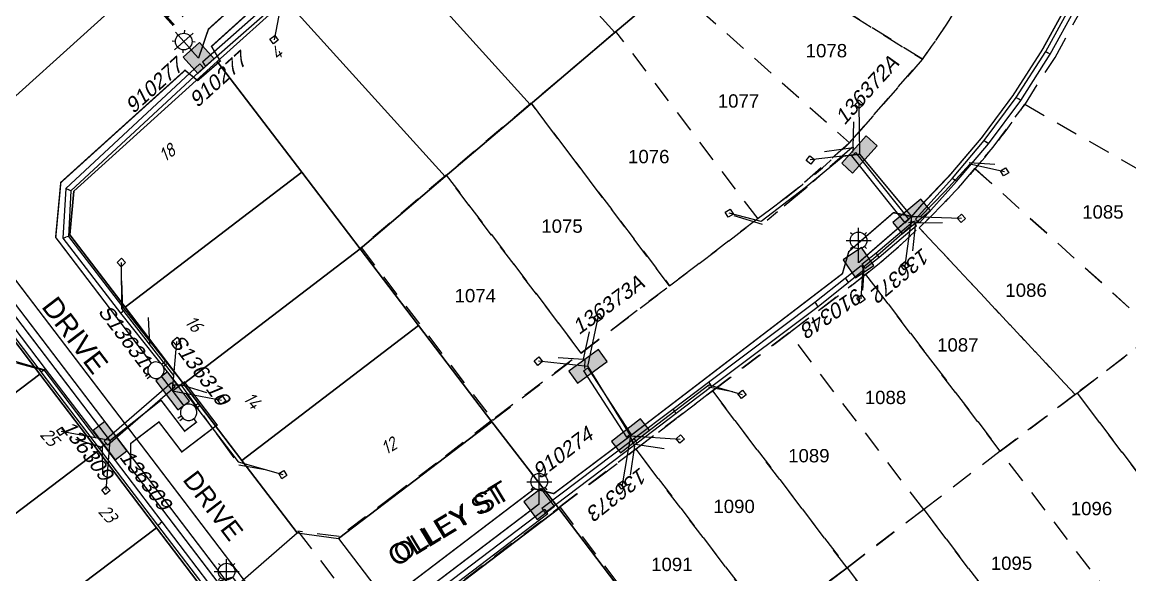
# Model space of a CAD drawing. Header units: metres. Extents: x 296308 to 298462, y 6229542 to 6231092.
# Drawn here: x 297432.9 to 297582.5, y 6230158 to 6230232.6 of the extents above; entities that cross this region are included whole.
import ezdxf
from ezdxf.enums import TextEntityAlignment as Align

# ---------------------------------------------------------------- set-up
doc = ezdxf.new("R2010")
doc.units = ezdxf.units.M
for name, pattern in [('Cable Exist UG', [8.2, 4, -1.2, 1.8, -1.2]), ('Dash', [5, 3, -2]), ('IECLCENT', [15.5, 9.5, -2, 2, -2])]:
    doc.linetypes.add(name, pattern=pattern)
doc.layers.get('0').update_dxf_attribs({"color": 6})
for name, color, linetype, lineweight in [('Cadastre Developer_SP_EXT', 9, 'Continuous', 5), ('Cadastre Land Parcels_SP_EXT', 9, 'Continuous', 5), ('Cadastre Roads_SP_EXT', 94, 'Continuous', 15)]:
    doc.layers.add(name, color=color, linetype=linetype, lineweight=lineweight)
for name, color, linetype in [('Duct_SP_EXT', 7, 'Continuous'), ('Equip_LV_EXT', 7, 'Continuous'), ('Equip_SP_SL_EXT', 7, 'Continuous'), ('Mains_HV_EXT', 7, 'Continuous'), ('Mains_LV_EXT', 7, 'Continuous'), ('Mains_LV_SL_EXT', 7, 'Continuous'), ('Notes_LV_MISC', 7, 'Continuous'), ('Notes_SP_MISC', 7, 'Continuous'), ('Services_SP_EXT', 7, 'Continuous'), ('SupportsUG_SP_LV_EXT', 7, 'Continuous'), ('SupportsUG_SP_LV_SL_EXT', 7, 'Continuous')]:
    doc.layers.add(name, color=color, linetype=linetype)
doc.styles.add('COLUMN_LABEL', font='arial.ttf')
doc.styles.add('iecARIAL', font='arial.ttf', dxfattribs={"height": 2})
doc.styles.add('ieISOCP', font='isocp.shx')
doc.styles.add('POLE_LABEL', font='arial.ttf')
doc.styles.get("Standard").update_dxf_attribs({"font": 'arial.ttf'})

# ---------------------------------------------------------------- blocks, each defined once
blk = doc.blocks.new('COLUMN_EXT')
blk.add_hatch(color=256).paths.add_polyline_path([(-1.49, 1.48), (-1.49, -1.49), (1.48, -1.49), (1.48, 1.48)])
blk.add_lwpolyline([(-1.49, -1.49), (1.48, -1.49), (1.48, 1.48), (-1.49, 1.48)], close=True)
at = {"style": 'COLUMN_LABEL', "oblique": 15, "flags": 8}
blk.add_attdef('ASSET_NUM', text='', height=2, dxfattribs=at).set_placement((2, 2), align=Align.BOTTOM_LEFT)
at = {"flags": 9}
for tag, style, p in [('STRUCTURE_PLANT_NUMBER', 'POLE_LABEL', (1.81, 0.03)), ('STREET_CODE', 'COLUMN_LABEL', (1.81, -0.2))]:
    blk.add_attdef(tag, text='', height=0.2, dxfattribs=dict(at, style=style)).set_placement(p, align=Align.MIDDLE_LEFT)
for tag, p in [('COLUMN_TYPE', (1.81, -0.4)), ('OWNED_BY', (1.81, -0.6)), ('STATE', (1.81, -0.8)), ('USAGE', (1.81, -1)), ('LEGEND', (1.81, -1.2)), ('LOCATION', (1.81, -1.4)), ('STREETNAME', (1.81, -1.6)), ('SUBURB', (1.81, -1.8)), ('NOTES', (1.81, -2))]:
    blk.add_attdef(tag, text='', height=0.2, dxfattribs=at).set_placement(p, align=Align.MIDDLE_LEFT)
at = {"flags": 1}
blk.add_attdef('Z', (1.81, -2.35), '', height=0.2, dxfattribs=at)
blk = doc.blocks.new('PILLAR_EXT')
blk.add_hatch(color=256).paths.add_polyline_path([(-2.475, 0.99), (-2.475, -0.99), (2.475, -0.99), (2.475, 0.99)])
blk.add_lwpolyline([(-2.475, -0.99), (2.475, -0.99), (2.475, 0.99), (-2.475, 0.99)], close=True)
at = {"style": 'iecARIAL', "oblique": 15, "flags": 8}
blk.add_attdef('ASSET_NUM', text='', height=2, dxfattribs=at).set_placement((1.5, 3.5), align=Align.BOTTOM_LEFT)
for tag, p, flags in [('OWNED_BY', (0, -0.2), 9), ('STATE', (0, -0.4), 9), ('SUPPORT_TYPE', (0, -0.6), 9), ('USAGE', (0, -0.8), 9), ('LEGEND', (0, -1), 9), ('LOCATION', (0, -1.2), 9), ('NOTES', (0, -1.4), 9), ('PARENT', (0, -1.6), 9), ('STREETNAME', (0, -1.8), 9), ('SUBURB', (0, -2), 1)]:
    blk.add_attdef(tag, p, '', height=0.2, dxfattribs=dict(flags=flags))
blk = doc.blocks.new('*U169')
at = {"lineweight": 15}
for p, q in [((0, 1.75), (0, 6.25)), ((-2.25, 4), (2.25, 4)), ((-1.46, 5.46), (-1.06, 5.06)), ((1.46, 5.46), (1.06, 5.06)), ((-1.46, 2.54), (-1.06, 2.94)), ((0, 0), (0, 2.5)), ((1.46, 2.54), (1.06, 2.94))]:
    blk.add_line(p, q, dxfattribs=at)
blk.add_circle((0, 4), 1.5, dxfattribs=at)
at = {"style": 'iecARIAL', "oblique": 15, "flags": 9}
blk.add_attdef('ASSET_NUM', text='', height=2, dxfattribs=at).set_placement((1.5, 1.5), align=Align.BOTTOM_RIGHT)
for tag, p, height, flags in [('OPERATING_VOLTAGE', (0.98, -1.65), 0.2, 9), ('ORIENTATION', (0.98, -1.85), 0.2, 9), ('OWNED_BY', (0.98, -2.05), 0.2, 9), ('CONSTRUCTED_VOLTAGE', (0.98, -0.65), 0.2, 9), ('CONTROL_TYPE', (0.98, -0.85), 0.2, 9), ('LANTERN_PURPOSE', (0.98, -1.05), 0.2, 9), ('LANTERN_TYPE', (0.98, -1.25), 0.2, 9), ('NO_PHASES', (0.98, -1.45), 0.2, 9), ('LNUMBER', (2.18, -3.25), 2.5, 8), ('STATE', (0.98, -2.25), 0.2, 9), ('USAGE', (0.98, -2.45), 0.2, 9), ('CEXIST', (0.98, -2.65), 0.2, 9), ('CNEW', (0.98, -2.85), 0.2, 9), ('CNUMBER', (0.98, -3.05), 0.2, 9), ('CREMOVE', (0.98, -3.25), 0.2, 9), ('CREPLACE', (0.98, -3.45), 0.2, 9), ('LKINGHEIGHT', (0.98, -3.65), 0.2, 9), ('LBRACKET', (0.98, -3.85), 0.2, 9), ('LBRACKETVOCAB', (0.98, -4.05), 0.2, 9), ('LCATEGORY', (0.98, -4.25), 0.2, 9), ('LCHARGE1', (0.98, -4.45), 0.2, 9), ('LCHARGE1PERCENT', (0.98, -4.65), 0.2, 9), ('LCHARGE2', (0.98, -4.85), 0.2, 9), ('LCHARGE2PERCENT', (0.98, -5.05), 0.2, 9), ('LCHARGE3', (0.98, -5.25), 0.2, 9), ('LCHARGE3PERCENT', (0.98, -5.45), 0.2, 9), ('LEXIST', (0.98, -5.65), 0.2, 9), ('LLAMP', (0.98, -5.85), 0.2, 9), ('LLAMPVOCAB', (0.98, -6.05), 0.2, 9), ('LMAST', (0.98, -6.25), 0.2, 9), ('LMASTVOCAB', (0.98, -6.45), 0.2, 9), ('LNEW', (0.98, -6.65), 0.2, 9), ('LANTNUMBER', (0.98, -6.85), 0.2, 9), ('LOUTREACH', (0.98, -7.25), 0.2, 9), ('LOUTREACHVOCAB', (0.98, -7.45), 0.2, 9), ('LRATECODE', (0.98, -7.65), 0.2, 9), ('LREMOVE', (0.98, -7.85), 0.2, 9), ('LREPLACE', (0.98, -8.05), 0.2, 9), ('STREETNAME', (0.98, -9.25), 0.2, 9), ('SUBURB', (0.98, -9.45), 0.2, 1), ('LTYPE', (0.98, -8.25), 0.2, 9), ('LTYPEVOCAB', (0.98, -8.45), 0.2, 9), ('LEGEND', (0.98, -8.65), 0.2, 9), ('LOCATION', (0.98, -8.85), 0.2, 9), ('NOTES', (0.98, -9.05), 0.2, 9)]:
    blk.add_attdef(tag, p, '', height=height, dxfattribs=dict(flags=flags))
blk = doc.blocks.new('*U171')
at = {"lineweight": 15}
for p, q in [((-4.35, 1.46), (-1.01, 4.48)), ((-1.17, 1.3), (-4.19, 4.64)), ((-2.57, 5.03), (-2.6, 4.47)), ((-4.74, 3.08), (-4.18, 3.05)), ((-0.62, 2.86), (-1.18, 2.89)), ((-2.79, 0.91), (-2.76, 1.47)), ((0, 0), (-1.68, 1.86))]:
    blk.add_line(p, q, dxfattribs=at)
blk.add_circle((-2.68, 2.97), 1.5, dxfattribs=at)
at = {"style": 'iecARIAL', "oblique": 15, "flags": 9}
blk.add_attdef('ASSET_NUM', text='', height=2, dxfattribs=at).set_placement((1.5, 1.5), align=Align.BOTTOM_RIGHT)
for tag, p, height, flags in [('OPERATING_VOLTAGE', (0.98, -1.65), 0.2, 9), ('ORIENTATION', (0.98, -1.85), 0.2, 9), ('OWNED_BY', (0.98, -2.05), 0.2, 9), ('CONSTRUCTED_VOLTAGE', (0.98, -0.65), 0.2, 9), ('CONTROL_TYPE', (0.98, -0.85), 0.2, 9), ('LANTERN_PURPOSE', (0.98, -1.05), 0.2, 9), ('LANTERN_TYPE', (0.98, -1.25), 0.2, 9), ('NO_PHASES', (0.98, -1.45), 0.2, 9), ('LNUMBER', (2.18, -3.25), 2.5, 8), ('STATE', (0.98, -2.25), 0.2, 9), ('USAGE', (0.98, -2.45), 0.2, 9), ('CEXIST', (0.98, -2.65), 0.2, 9), ('CNEW', (0.98, -2.85), 0.2, 9), ('CNUMBER', (0.98, -3.05), 0.2, 9), ('CREMOVE', (0.98, -3.25), 0.2, 9), ('CREPLACE', (0.98, -3.45), 0.2, 9), ('LKINGHEIGHT', (0.98, -3.65), 0.2, 9), ('LBRACKET', (0.98, -3.85), 0.2, 9), ('LBRACKETVOCAB', (0.98, -4.05), 0.2, 9), ('LCATEGORY', (0.98, -4.25), 0.2, 9), ('LCHARGE1', (0.98, -4.45), 0.2, 9), ('LCHARGE1PERCENT', (0.98, -4.65), 0.2, 9), ('LCHARGE2', (0.98, -4.85), 0.2, 9), ('LCHARGE2PERCENT', (0.98, -5.05), 0.2, 9), ('LCHARGE3', (0.98, -5.25), 0.2, 9), ('LCHARGE3PERCENT', (0.98, -5.45), 0.2, 9), ('LEXIST', (0.98, -5.65), 0.2, 9), ('LLAMP', (0.98, -5.85), 0.2, 9), ('LLAMPVOCAB', (0.98, -6.05), 0.2, 9), ('LMAST', (0.98, -6.25), 0.2, 9), ('LMASTVOCAB', (0.98, -6.45), 0.2, 9), ('LNEW', (0.98, -6.65), 0.2, 9), ('LANTNUMBER', (0.98, -6.85), 0.2, 9), ('LOUTREACH', (0.98, -7.25), 0.2, 9), ('LOUTREACHVOCAB', (0.98, -7.45), 0.2, 9), ('LRATECODE', (0.98, -7.65), 0.2, 9), ('LREMOVE', (0.98, -7.85), 0.2, 9), ('LREPLACE', (0.98, -8.05), 0.2, 9), ('STREETNAME', (0.98, -9.25), 0.2, 9), ('SUBURB', (0.98, -9.45), 0.2, 1), ('LTYPE', (0.98, -8.25), 0.2, 9), ('LTYPEVOCAB', (0.98, -8.45), 0.2, 9), ('LEGEND', (0.98, -8.65), 0.2, 9), ('LOCATION', (0.98, -8.85), 0.2, 9), ('NOTES', (0.98, -9.05), 0.2, 9)]:
    blk.add_attdef(tag, p, '', height=height, dxfattribs=dict(flags=flags))
blk = doc.blocks.new('CCP_EXT')
at = {"flags": 9}
for tag, p in [('STATE', (0, -1.8)), ('LIFE_SUPPORT', (0, -1.6)), ('NOTES', (0, -2))]:
    blk.add_attdef(tag, text='', height=0.2, dxfattribs=at).set_placement(p, align=Align.MIDDLE_LEFT)
blk.add_wipeout([(0, 0.57), (0.57, 0), (0, -0.57), (-0.57, 0)])
blk.add_lwpolyline([(-0.57, 0), (0, 0.57), (0.57, 0), (0, -0.57), (-0.57, 0)])
at = {"flags": 1}
blk.add_attdef('Z', (0, 0), '', height=0.2, dxfattribs=at)
at = {"flags": 9}
for tag, p in [('CCP_TYPE', (0, 0)), ('CONSTRUCTED_VOLTAGE', (0, -0.2)), ('OPERATING_VOLTAGE', (0, -0.6)), ('ORIENTATION', (0, -0.8)), ('OWNED_BY', (0, -1)), ('NO_PHASES', (0, -0.4)), ('USAGE', (0, -1.2)), ('LEGEND', (0, -1.4))]:
    blk.add_attdef(tag, text='', height=0.2, dxfattribs=at).set_placement(p, align=Align.MIDDLE_LEFT)
blk = doc.blocks.new('LV_UG_LINKS_OPEN_EXT')
for p, q in [((-0.25, 1.47), (-0.25, 2.22)), ((0.25, 1.47), (0.25, 2.22)), ((-0.25, -1.47), (-0.25, -2.22)), ((0.25, -1.47), (0.25, -2.22))]:
    blk.add_line(p, q)
at = {"flags": 9}
for tag, p in [('ACTUAL_STATUS', (0, 0)), ('CONSTRUCTED_VOLTAGE', (0, -0.2)), ('OPERATING_VOLTAGE', (0, -0.6)), ('ORIENTATION', (0, -0.8)), ('STATE', (0, -1)), ('SWITCH_TYPE', (0, -1.2)), ('NO_PHASES', (0, -0.4)), ('USAGE', (0, -1.4)), ('NOTES', (0, -1.6))]:
    blk.add_attdef(tag, text='', height=0.2, dxfattribs=at).set_placement(p, align=Align.MIDDLE_LEFT)
at = {"flags": 1}
blk.add_attdef('Z', (0, 0), '', height=0.2, dxfattribs=at)
blk.add_wipeout([(-0.25, 1.47), (-0.43, 1.43), (-0.61, 1.36), (-0.77, 1.28), (-0.93, 1.17), (-1.07, 1.05), (-1.19, 0.9), (-1.29, 0.75), (-1.38, 0.58), (-1.44, 0.4), (-1.48, 0.22), (-1.49, 0.03), (-1.49, -0.16), (-1.45, -0.34), (-1.4, -0.52), (-1.32, -0.69), (-1.23, -0.85), (-1.11, -1), (-0.98, -1.13), (-0.83, -1.24), (-0.66, -1.34), (-0.49, -1.41), (-0.31, -1.46), (-0.13, -1.49), (0.06, -1.49), (0.25, -1.47), (0.43, -1.43), (0.61, -1.36), (0.77, -1.28), (0.93, -1.17), (1.07, -1.05), (1.19, -0.9), (1.29, -0.75), (1.38, -0.58), (1.44, -0.4), (1.48, -0.22), (1.49, -0.03), (1.49, 0.16), (1.45, 0.34), (1.4, 0.52), (1.32, 0.69), (1.23, 0.85), (1.11, 1), (0.98, 1.13), (0.83, 1.24), (0.66, 1.34), (0.49, 1.41), (0.31, 1.46), (0.13, 1.49), (-0.06, 1.49)])
blk.add_lwpolyline([(0, -1.49, 1), (0, 1.49, 1)], format="xyb", close=True)

msp = doc.modelspace()

# ---------------------------------------------------------------- linework, layer by layer
at = {"layer": 'Cadastre Developer_SP_EXT', "linetype": 'Dash'}
for points in [[(297567.58, 6230250.91), (297565.82, 6230256.42), (297565.82, 6230256.42, -0.012586), (297556.76, 6230261.78), (297556.76, 6230261.78), (297540.78, 6230236.22), (297554.51, 6230227.64), (297554.51, 6230227.64, 0.045756), (297563.28, 6230242.1)], [(297602.77, 6230163.95, 0.036613), (297593.62, 6230158.63), (297593.62, 6230158.63), (297575.39, 6230182.56), (297588.1, 6230192.2)], [(297593.62, 6230158.63, 0.012165), (297590.77, 6230156.56), (297590.77, 6230156.56), (297583.21, 6230150.83), (297565.03, 6230174.7), (297575.39, 6230182.56)]]:
    msp.add_lwpolyline(points, format="xyb", close=True, dxfattribs=at)
for points in [[(297565.03, 6230174.7), (297554.68, 6230166.84), (297572.86, 6230142.97), (297583.21, 6230150.83), (297565.03, 6230174.7)], [(297554.68, 6230166.84), (297544.32, 6230158.97), (297562.51, 6230135.11), (297572.86, 6230142.97), (297554.68, 6230166.84)], [(297544.32, 6230158.97), (297533.97, 6230151.12), (297552.15, 6230127.25), (297562.51, 6230135.11), (297544.32, 6230158.97)]]:
    msp.add_lwpolyline(points, close=True, dxfattribs=at)
at = {"layer": 'Cadastre Land Parcels_SP_EXT', "linetype": 'Continuous'}
for points in [[(297528.02, 6230244.01), (297516.31, 6230253.72), (297501.78, 6230265.79), (297490.77, 6230255.83), (297512.97, 6230231.25), (297528.02, 6230244.01)], [(297512.97, 6230231.25), (297490.77, 6230255.83), (297479.62, 6230245.75), (297501.51, 6230221.52), (297512.97, 6230231.25)], [(297450.46, 6230239.33), (297440.12, 6230252.89), (297417.77, 6230232.73), (297425.68, 6230222.34), (297431.07, 6230221.83), (297450.46, 6230239.33)], [(297501.51, 6230221.52), (297479.62, 6230245.75), (297468.48, 6230235.67), (297490.04, 6230211.8), (297501.51, 6230221.52)], [(297490.04, 6230211.8), (297468.48, 6230235.67), (297459.25, 6230227.32), (297470.65, 6230212.38), (297478.54, 6230202.04), (297490.04, 6230211.8)], [(297470.65, 6230212.38), (297459.25, 6230227.32), (297439.88, 6230209.8), (297439.34, 6230203.93), (297446.8, 6230194.15), (297470.65, 6230212.38)], [(297478.54, 6230202.04), (297470.65, 6230212.38), (297446.8, 6230194.15), (297454.68, 6230183.81), (297478.54, 6230202.04)], [(297486.42, 6230191.69), (297478.54, 6230202.04), (297454.68, 6230183.81), (297462.57, 6230173.47), (297486.42, 6230191.69)], [(297435.28, 6230185.11), (297427.41, 6230195.48), (297403.25, 6230177.19), (297411.13, 6230166.84), (297435.28, 6230185.11)], [(297496.33, 6230178.67), (297486.42, 6230191.69), (297462.57, 6230173.47), (297470.03, 6230163.69), (297475.64, 6230162.93), (297496.33, 6230178.67)], [(297443.15, 6230174.75), (297435.28, 6230185.11), (297411.13, 6230166.84), (297419, 6230156.49), (297443.15, 6230174.75)], [(297451.03, 6230164.38), (297443.15, 6230174.75), (297419, 6230156.49), (297426.87, 6230146.15), (297451.03, 6230164.38)], [(297515.65, 6230153.45), (297505.4, 6230166.96), (297484.6, 6230151.16), (297483.84, 6230145.56), (297491.72, 6230135.21), (297515.65, 6230153.45)], [(297458.9, 6230154.02), (297451.03, 6230164.38), (297426.87, 6230146.15), (297434.75, 6230135.8), (297458.9, 6230154.02)]]:
    msp.add_lwpolyline(points, close=True, dxfattribs=at)
msp.add_lwpolyline([(297528.02, 6230244.01), (297512.97, 6230231.25), (297501.51, 6230221.52), (297490.04, 6230211.8), (297478.54, 6230202.04), (297486.42, 6230191.69), (297496.33, 6230178.67), (297505.4, 6230166.96), (297515.65, 6230153.45), (297523.51, 6230143.09), (297531.37, 6230132.72), (297541.69, 6230119.13), (297550.45, 6230107.18), (297582.63, 6230131.61)], dxfattribs=at)
at = {"layer": 'Cadastre Roads_SP_EXT', "linetype": 'Continuous'}
msp.add_lwpolyline([(297439.88, 6230209.8), (297459.25, 6230227.32), (297459.25, 6230227.32)], dxfattribs=at)
msp.add_lwpolyline([(297505.4, 6230166.96), (297496.33, 6230178.67), (297475.64, 6230162.93), (297484.6, 6230151.16), (297505.4, 6230166.96)], close=True, dxfattribs=at)
at = {"layer": 'Duct_SP_EXT'}
for p, q in [((297571.16, 6230228.67), (297574.52, 6230234.77)), ((297571.78, 6230228.3), (297575.15, 6230234.43)), ((297567.18, 6230222.47), (297571.16, 6230228.67)), ((297571.16, 6230228.67), (297571.47, 6230228.49)), ((297571.78, 6230228.3), (297571.47, 6230228.49)), ((297456.9, 6230227.02), (297438.77, 6230210.2)), ((297456.9, 6230227.02), (297457.15, 6230226.75)), ((297457.24, 6230227.22), (297457.48, 6230226.95)), ((297567.78, 6230222.06), (297571.78, 6230228.3)), ((297457.39, 6230226.49), (297439.48, 6230209.87)), ((297457.39, 6230226.49), (297457.15, 6230226.75)), ((297457.72, 6230226.68), (297457.48, 6230226.95)), ((297562.87, 6230216.66), (297567.18, 6230222.47)), ((297567.18, 6230222.47), (297567.48, 6230222.27)), ((297563.44, 6230216.22), (297567.78, 6230222.06)), ((297567.78, 6230222.06), (297567.48, 6230222.27)), ((297558.56, 6230211.58), (297562.87, 6230216.66)), ((297562.87, 6230216.66), (297563.15, 6230216.44)), ((297545.47, 6230215.02), (297545.19, 6230214.79)), ((297545.47, 6230215.02), (297552.69, 6230205.99)), ((297559.1, 6230211.11), (297563.44, 6230216.22)), ((297563.44, 6230216.22), (297563.15, 6230216.44)), ((297544.91, 6230214.57), (297545.19, 6230214.79)), ((297544.91, 6230214.57), (297552.13, 6230205.54)), ((297558.56, 6230211.58), (297558.83, 6230211.35)), ((297559.1, 6230211.11), (297558.83, 6230211.35)), ((297438.77, 6230210.2), (297438.4, 6230203.48)), ((297438.77, 6230210.2), (297439.12, 6230210.03)), ((297439.48, 6230209.87), (297439.12, 6230210.03)), ((297439.48, 6230209.87), (297439.14, 6230203.7)), ((297553.58, 6230206.03), (297553.85, 6230205.79)), ((297548.2, 6230201.46), (297553.24, 6230205.74)), ((297552.13, 6230205.54), (297552.41, 6230205.76)), ((297552.69, 6230205.99), (297552.41, 6230205.76)), ((297553.24, 6230205.74), (297553.48, 6230205.47)), ((297553.71, 6230205.19), (297553.48, 6230205.47)), ((297554.12, 6230205.55), (297553.85, 6230205.79)), ((297438.4, 6230203.48), (297438.77, 6230203.59)), ((297439.14, 6230203.7), (297438.77, 6230203.59)), ((297546.32, 6230199.96), (297548.2, 6230201.46)), ((297546.77, 6230199.4), (297548.66, 6230200.9)), ((297548.2, 6230201.46), (297548.43, 6230201.18)), ((297548.66, 6230200.9), (297548.43, 6230201.18)), ((297544.05, 6230198.08), (297546.21, 6230199.8)), ((297544.5, 6230197.52), (297546.66, 6230199.24)), ((297546.21, 6230199.8), (297546.44, 6230199.52)), ((297546.32, 6230199.96), (297546.54, 6230199.68)), ((297546.66, 6230199.24), (297546.44, 6230199.52)), ((297546.77, 6230199.4), (297546.54, 6230199.68)), ((297539.97, 6230194.82), (297544.05, 6230198.08)), ((297540.41, 6230194.25), (297544.5, 6230197.52)), ((297544.05, 6230198.08), (297544.28, 6230197.8)), ((297544.5, 6230197.52), (297544.28, 6230197.8)), ((297435.47, 6230185.41), (297427.59, 6230195.75)), ((297436.04, 6230185.84), (297428.16, 6230196.18)), ((297525.6, 6230184.05), (297539.97, 6230194.82)), ((297539.97, 6230194.82), (297540.19, 6230194.53)), ((297540.41, 6230194.25), (297540.19, 6230194.53)), ((297446.17, 6230193.36), (297446.45, 6230193.58)), ((297446.74, 6230193.8), (297446.45, 6230193.58)), ((297435.47, 6230185.41), (297435.76, 6230185.62)), ((297436.04, 6230185.84), (297435.76, 6230185.62)), ((297508.7, 6230185.54), (297509, 6230185.74)), ((297508.7, 6230185.54), (297514.51, 6230176.62)), ((297509.3, 6230185.94), (297509, 6230185.74)), ((297509.3, 6230185.94), (297515.12, 6230177.01)), ((297453.07, 6230183.95), (297443.98, 6230176.07)), ((297453.07, 6230183.95), (297453.3, 6230183.68)), ((297453.54, 6230183.4), (297453.3, 6230183.68)), ((297454.05, 6230183.46), (297454.33, 6230183.69)), ((297454.61, 6230183.91), (297454.33, 6230183.69)), ((297520.79, 6230180.39), (297525.6, 6230184.05)), ((297525.6, 6230184.05), (297525.82, 6230183.76)), ((297526.04, 6230183.47), (297525.82, 6230183.76)), ((297453.54, 6230183.4), (297444.45, 6230175.53)), ((297521.22, 6230179.82), (297526.04, 6230183.47)), ((297520.79, 6230180.39), (297521.01, 6230180.11)), ((297521.22, 6230179.82), (297521.01, 6230180.11)), ((297514.51, 6230176.62), (297514.82, 6230176.81)), ((297515.12, 6230177.01), (297514.82, 6230176.81)), ((297515.19, 6230176.14), (297515.54, 6230176.41)), ((297515.19, 6230176.14), (297515.4, 6230175.86)), ((297515.19, 6230176.14), (297515.4, 6230175.86)), ((297515.54, 6230176.41), (297515.76, 6230176.12)), ((297515.97, 6230175.84), (297515.76, 6230176.12)), ((297443.35, 6230175.07), (297443.64, 6230175.28)), ((297443.35, 6230175.07), (297443.64, 6230175.28)), ((297443.92, 6230175.5), (297443.64, 6230175.28)), ((297443.92, 6230175.5), (297443.64, 6230175.28)), ((297443.98, 6230176.07), (297444.22, 6230175.8)), ((297444.45, 6230175.53), (297444.22, 6230175.8)), ((297515.62, 6230175.57), (297515.4, 6230175.86)), ((297515.62, 6230175.57), (297515.4, 6230175.86)), ((297515.62, 6230175.57), (297515.97, 6230175.84)), ((297503.48, 6230166.85), (297483.82, 6230151.92)), ((297503.92, 6230166.27), (297484.5, 6230151.53)), ((297503.11, 6230167.01), (297503.33, 6230166.72)), ((297503.55, 6230166.44), (297503.33, 6230166.72)), ((297503.48, 6230166.85), (297503.7, 6230166.56)), ((297503.92, 6230166.27), (297503.7, 6230166.56)), ((297451.23, 6230164.73), (297451.52, 6230164.94)), ((297459.11, 6230154.39), (297451.23, 6230164.73)), ((297451.8, 6230165.16), (297451.52, 6230164.94)), ((297459.68, 6230154.82), (297451.8, 6230165.16))]:
    msp.add_line(p, q, dxfattribs=at)
at = {"layer": 'Mains_LV_EXT', "linetype": 'IECLCENT', "lineweight": 30, "ltscale": 0.5, "const_width": 0.2, "flags": 128}
for points in [[(297553.05, 6230206.4), (297546.04, 6230214.8)], [(297515.07, 6230176.79), (297509.32, 6230186.16)], [(297453.22, 6230182.84), (297456.43, 6230178.62), (297454.84, 6230177.41), (297451.65, 6230181.6), (297444.75, 6230176.13)]]:
    msp.add_lwpolyline(points, dxfattribs=at)
at = {"layer": 'Mains_LV_SL_EXT', "linetype": 'IECLCENT', "lineweight": 15, "ltscale": 0.5, "const_width": 0.2, "flags": 128}
msp.add_lwpolyline([(297498.13, 6230123.91), (297490.25, 6230134.25), (297490.25, 6230134.25), (297481.87, 6230145.25), (297482.85, 6230152.49), (297502.65, 6230167.52), (297502.76, 6230167.61)], dxfattribs=at)
at = {"layer": 'Notes_SP_MISC', "linetype": 'Cable Exist UG'}
for points in [[(297541.27, 6230215.16), (297545.13, 6230215.72), (297545.26, 6230219.19)], [(297545.17, 6230215.75), (297545.07, 6230215.02)], [(297552.64, 6230205.6), (297553.58, 6230205.81)], [(297553.19, 6230201.76), (297553.62, 6230205.53), (297557.22, 6230205.58)], [(297446.3, 6230197.69), (297446.45, 6230194.03)], [(297449.93, 6230192.78), (297450.08, 6230189.12)], [(297505.28, 6230187.37), (297508.74, 6230187.15), (297509.53, 6230190.83)], [(297432.14, 6230186.64), (297435.76, 6230185.63)], [(297508.88, 6230187.23), (297508.85, 6230185.88)], [(297453.3, 6230183.68), (297454.33, 6230183.69)], [(297457.82, 6230182.57), (297454.33, 6230183.69)], [(297440.09, 6230176.35), (297443.68, 6230175.23), (297443.73, 6230171.58)], [(297515.01, 6230176.63), (297515.55, 6230175.66)], [(297444.22, 6230175.8), (297443.67, 6230175.24)]]:
    msp.add_lwpolyline(points, dxfattribs=at)

# ---------------------------------------------------------------- block references
at = {"layer": 'Equip_SP_SL_EXT', "xscale": 0.75, "yscale": 0.75, "zscale": 0.75}
for name, p in [('*U171', (297456.73, 6230227.8)), ('*U169', (297545.88, 6230200.16)), ('*U169', (297502.74, 6230167.59)), ('*U169', (297460.51, 6230155.45))]:
    msp.add_blockref(name, p, dxfattribs=at)
at = {"layer": 'Notes_LV_MISC'}
ref = msp.add_blockref('COLUMN_EXT', (297456.73, 6230227.8), dxfattribs=dict(at, rotation=42.06794163260081))
ref.add_attrib('ASSET_NUM', '910277', dxfattribs={"layer": '0', "height": 2, "rotation": 42.0679, "style": 'COLUMN_LABEL', "oblique": 15}).set_placement((297456.93, 6230220.55), align=Align.BOTTOM_LEFT)
ref = msp.add_blockref('COLUMN_EXT', (297502.74, 6230167.59), dxfattribs=dict(at, rotation=37.20170844881682))
ref.add_attrib('ASSET_NUM', '910274', dxfattribs={"layer": '0', "height": 2, "rotation": 37.2017, "style": 'COLUMN_LABEL', "oblique": 15}).set_placement((297503.13, 6230170.39), align=Align.BOTTOM_LEFT)
at = {"layer": 'SupportsUG_SP_LV_EXT'}
ref = msp.add_blockref('PILLAR_EXT', (297546, 6230214.77), dxfattribs=dict(at, rotation=47.9407894659687))
ref.add_attrib('ASSET_NUM', '136372A', dxfattribs={"layer": '0', "height": 2, "rotation": 47.9408, "style": 'iecARIAL', "oblique": 15}).set_placement((297544.41, 6230218.23), align=Align.BOTTOM_LEFT)
ref = msp.add_blockref('PILLAR_EXT', (297553.05, 6230206.4), dxfattribs=dict(at, rotation=219.9575490738483))
ref.add_attrib('ASSET_NUM', '136372', dxfattribs={"layer": '0', "height": 2, "rotation": 219.9575, "style": 'iecARIAL', "oblique": 15}).set_placement((297554.15, 6230202.75), align=Align.BOTTOM_LEFT)
ref = msp.add_blockref('PILLAR_EXT', (297509.32, 6230186.16), dxfattribs=dict(at, rotation=36.25467754497137))
ref.add_attrib('ASSET_NUM', '136373A', dxfattribs={"layer": '0', "height": 2, "rotation": 36.2547, "style": 'iecARIAL', "oblique": 15}).set_placement((297508.46, 6230189.87), align=Align.BOTTOM_LEFT)
ref = msp.add_blockref('PILLAR_EXT', (297453.22, 6230182.84), dxfattribs=dict(at, rotation=307.31191724259))
ref.add_attrib('ASSET_NUM', 'S136310', dxfattribs={"layer": '0', "height": 2, "rotation": 307.3119, "style": 'iecARIAL', "oblique": 15}).set_placement((297442.56, 6230193.21), align=Align.BOTTOM_LEFT)
ref = msp.add_blockref('PILLAR_EXT', (297515.07, 6230176.79), dxfattribs=dict(at, rotation=218.2338250424947))
ref.add_attrib('ASSET_NUM', '136373', dxfattribs={"layer": '0', "height": 2, "rotation": 218.2338, "style": 'iecARIAL', "oblique": 15}).set_placement((297516.06, 6230173.11), align=Align.BOTTOM_LEFT)
ref = msp.add_blockref('PILLAR_EXT', (297444.75, 6230176.13), dxfattribs=dict(at, rotation=307.3066048812213))
ref.add_attrib('ASSET_NUM', '136309', dxfattribs={"layer": '0', "height": 2, "rotation": 307.3066, "style": 'iecARIAL', "oblique": 15}).set_placement((297445.46, 6230173.56), align=Align.BOTTOM_LEFT)
at = {"layer": 'SupportsUG_SP_LV_SL_EXT'}
ref = msp.add_blockref('COLUMN_EXT', (297456.73, 6230227.8), dxfattribs=dict(at, rotation=42.06794163260081))
ref.add_attrib('ASSET_NUM', '910277', dxfattribs={"layer": '0', "height": 2, "rotation": 42.0679, "style": 'COLUMN_LABEL', "oblique": 15}).set_placement((297448.28, 6230219.74), align=Align.BOTTOM_LEFT)
ref = msp.add_blockref('COLUMN_EXT', (297545.88, 6230200.16), dxfattribs=dict(at, rotation=214.2157022195852))
ref.add_attrib('ASSET_NUM', '910348', dxfattribs={"layer": '0', "height": 2, "rotation": 214.2157, "style": 'COLUMN_LABEL', "oblique": 15}).set_placement((297545.35, 6230197.38), align=Align.BOTTOM_LEFT)
ref = msp.add_blockref('COLUMN_EXT', (297502.74, 6230167.59), dxfattribs=dict(at, rotation=37.20170844881682))
ref.add_attrib('ASSET_NUM', '910274', dxfattribs={"layer": '0', "height": 2, "rotation": 37.2017, "style": 'COLUMN_LABEL', "oblique": 15}).set_placement((297503.13, 6230170.39), align=Align.BOTTOM_LEFT)

# ---------------------------------------------------------------- texts
at = {"layer": 'Cadastre Developer_SP_EXT'}
for s, p in [('1078', (297538.74, 6230227.89)), ('1077', (297526.86, 6230221.1)), ('1076', (297514.74, 6230213.59)), ('1085', (297576.09, 6230206.11)), ('1075', (297503.02, 6230204.2)), ('1086', (297565.71, 6230195.55)), ('1074', (297491.31, 6230194.81)), ('1087', (297556.49, 6230188.16)), ('1088', (297546.72, 6230181.07)), ('1089', (297536.37, 6230173.2)), ('1090', (297526.27, 6230166.36)), ('1096', (297574.55, 6230166.06)), ('1091', (297517.86, 6230158.52)), ('1095', (297563.74, 6230158.68))]:
    msp.add_text(s, height=1.8, dxfattribs=at).set_placement(p)
at = {"layer": 'Cadastre Land Parcels_SP_EXT', "style": 'ieISOCP', "oblique": 15}
for s, rotation, p in [('4', 35.7955, (297467.27, 6230227.41)), ('18', 35.7929, (297452.18, 6230213.71)), ('16', 311.2224, (297454.77, 6230192.06)), ('14', 311.2247, (297462.65, 6230181.72)), ('25', 311.1019, (297435.18, 6230176.88)), ('12', 31.1841, (297482.07, 6230174.16)), ('23', 311.1023, (297443.05, 6230166.51))]:
    msp.add_text(s, height=1.8, rotation=rotation, dxfattribs=at).set_placement(p)
at = {"layer": 'Cadastre Roads_SP_EXT'}
for s, rotation, p in [('HESTER', 42.0563, (297457.86, 6230238.13)), ('DRIVE', 307.2791, (297440.05, 6230190.37)), ('OLLEY ST', 31.1567, (297490.5, 6230164.93))]:
    msp.add_text(s, height=2.75, rotation=rotation, dxfattribs=at).set_placement(p, align=Align.MIDDLE_CENTER)
at = {"layer": 'Notes_LV_MISC'}
for s, rotation, p in [('DRIVE', 307.2791, (297458.7, 6230167.36)), ('OLLEY ST', 31.1567, (297490.5, 6230164.93))]:
    msp.add_text(s, height=2.5, rotation=rotation, dxfattribs=at).set_placement(p, align=Align.MIDDLE_CENTER)

# ---------------------------------------------------------------- next in the draw order: block references
at = {"layer": 'Services_SP_EXT'}
for p, rotation in [((297466.93, 6230230.27), 82.10040157066167), ((297545.98, 6230221.53), 270.4682292534064), ((297539.35, 6230214.04), 6.468229275773107), ((297565.61, 6230212.43), 165.4998331260055), ((297528.42, 6230206.84), 346.1849748105798), ((297559.77, 6230206.16), 177.9575490005967), ((297446.29, 6230200.19), 268.8515631332432), ((297552.11, 6230199.74), 81.95754891243566), ((297546.19, 6230195.27), 79.93093729282447), ((297510.72, 6230192.74), 258.0489293590628), ((297453.77, 6230189.54), 265.3119171863431), ((297502.63, 6230186.86), 354.0489295067102), ((297459.83, 6230181.59), 169.311917030582), ((297530.15, 6230182.38), 173.811384042351), ((297438.14, 6230177.38), 349.306604534764), ((297521.79, 6230176.35), 176.2338249100439), ((297468.11, 6230171.55), 165.6988182744646), ((297513.93, 6230170.16), 80.23382521880231), ((297444.2, 6230169.43), 85.30660476887815)]:
    msp.add_blockref('CCP_EXT', p, dxfattribs=dict(at, rotation=rotation))

# ---------------------------------------------------------------- next in the draw order: linework, layer by layer
at = {"layer": 'Cadastre Developer_SP_EXT', "linetype": 'Dash'}
for points in [[(297554.51, 6230227.64), (297528.15, 6230244.11), (297520.63, 6230237.74), (297544.66, 6230216.35), (297554.51, 6230227.64)], [(297513.11, 6230231.38), (297501.65, 6230221.68), (297520.36, 6230197.03), (297532.3, 6230206.1), (297513.11, 6230231.38)], [(297501.65, 6230221.68), (297490.18, 6230211.97), (297508.41, 6230187.96), (297520.36, 6230197.03), (297501.65, 6230221.68)], [(297490.18, 6230211.97), (297478.67, 6230202.23), (297496.46, 6230178.89), (297508.41, 6230187.96), (297490.18, 6230211.97)], [(297536.49, 6230190.7), (297526.14, 6230182.84), (297544.32, 6230158.97), (297554.68, 6230166.84), (297536.49, 6230190.7)], [(297526.14, 6230182.84), (297515.79, 6230174.98), (297533.97, 6230151.12), (297544.32, 6230158.97), (297526.14, 6230182.84)], [(297515.79, 6230174.98), (297505.52, 6230167.19), (297523.66, 6230143.29), (297533.97, 6230151.12), (297515.79, 6230174.98)]]:
    msp.add_lwpolyline(points, close=True, dxfattribs=at)
for points in [[(297544.66, 6230216.35, -0.030709), (297536.04, 6230208.94), (297536.04, 6230208.94), (297532.3, 6230206.1), (297513.11, 6230231.38), (297520.63, 6230237.74)], [(297601.64, 6230202.48), (297586.15, 6230190.72), (297561.65, 6230212.85), (297561.65, 6230212.85, 0.025593), (297568.35, 6230221.55)], [(297586.15, 6230190.72), (297575.14, 6230182.37), (297554.08, 6230204.87), (297554.08, 6230204.87, 0.025614), (297561.65, 6230212.85)], [(297575.14, 6230182.37), (297565.03, 6230174.7), (297546.83, 6230198.58), (297546.83, 6230198.58, 0.022346), (297554.08, 6230204.87)], [(297565.03, 6230174.7), (297554.68, 6230166.84), (297536.49, 6230190.7), (297544.99, 6230197.15), (297544.99, 6230197.15, 0.005431), (297546.83, 6230198.58)]]:
    msp.add_lwpolyline(points, format="xyb", close=True, dxfattribs=at)
for points in [[(297484.72, 6230151.4), (297505.52, 6230167.19), (297510.88, 6230171.25), (297521.46, 6230179.28), (297526.27, 6230182.94), (297536.78, 6230190.91), (297544.93, 6230197.1), (297548.99, 6230200.34), (297551.48, 6230202.48), (297555.92, 6230206.67), (297559.71, 6230210.65), (297564.06, 6230215.78), (297568.41, 6230221.63), (297572.42, 6230227.89), (297575.8, 6230234.04)], [(297557.96, 6230232.64), (297554.46, 6230227.58), (297547.81, 6230219.96), (297544.57, 6230216.27), (297537.8, 6230210.3), (297532.33, 6230206.12), (297523.94, 6230199.75), (297514.84, 6230192.84), (297507.18, 6230187.03), (297496.43, 6230178.93), (297488.85, 6230173.11), (297483.27, 6230168.88), (297475.72, 6230163.17), (297470.15, 6230163.92), (297483.96, 6230145.8)]]:
    msp.add_lwpolyline(points, dxfattribs=at)
at = {"layer": 'Cadastre Roads_SP_EXT', "linetype": 'Continuous'}
for points in [[(297511.65, 6230299.92), (297511.37, 6230294.28), (297491.92, 6230276.73), (297482.26, 6230268.02), (297472.61, 6230259.3), (297462.95, 6230250.59), (297450.46, 6230239.33), (297431.07, 6230221.83), (297425.68, 6230222.34)], [(297459.25, 6230227.32), (297468.48, 6230235.67), (297479.62, 6230245.75), (297490.77, 6230255.83), (297501.78, 6230265.79), (297521.56, 6230283.68)], [(297419.54, 6230205.84), (297427.41, 6230195.48), (297435.28, 6230185.11), (297443.15, 6230174.75), (297451.03, 6230164.38), (297458.9, 6230154.02), (297470.03, 6230163.69), (297462.57, 6230173.47), (297454.68, 6230183.81), (297446.8, 6230194.15), (297439.34, 6230203.93), (297439.88, 6230209.8)]]:
    msp.add_lwpolyline(points, dxfattribs=at)
at = {"layer": 'Duct_SP_EXT'}
for p, q in [((297479.13, 6230246.62), (297457.24, 6230227.22)), ((297479.61, 6230246.08), (297457.72, 6230226.68)), ((297553.58, 6230206.03), (297558.56, 6230211.58)), ((297554.12, 6230205.55), (297559.1, 6230211.11)), ((297548.66, 6230200.9), (297553.71, 6230205.19)), ((297438.4, 6230203.48), (297446.17, 6230193.36)), ((297439.14, 6230203.7), (297446.74, 6230193.8)), ((297526.04, 6230183.47), (297540.41, 6230194.25)), ((297446.17, 6230193.36), (297454.05, 6230183.46)), ((297446.74, 6230193.8), (297454.61, 6230183.91)), ((297443.35, 6230175.07), (297435.47, 6230185.41)), ((297443.92, 6230175.5), (297436.04, 6230185.84)), ((297515.54, 6230176.41), (297520.79, 6230180.39)), ((297515.97, 6230175.84), (297521.22, 6230179.82)), ((297503.11, 6230167.01), (297515.19, 6230176.14)), ((297451.23, 6230164.73), (297443.35, 6230175.07)), ((297451.8, 6230165.16), (297443.92, 6230175.5)), ((297503.55, 6230166.44), (297515.62, 6230175.57))]:
    msp.add_line(p, q, dxfattribs=at)
at = {"layer": 'Mains_HV_EXT', "linetype": 'IECLCENT', "lineweight": 30, "ltscale": 0.5, "const_width": 0.2, "flags": 128}
for points in [[(297418.48, 6230331.05), (297427.3, 6230321.28), (297415.12, 6230310.28), (297416.14, 6230309.17), (297423.01, 6230299.47), (297423.01, 6230299.47), (297418.93, 6230295.79), (297409.28, 6230287.08), (297399.63, 6230278.37), (297392.52, 6230271.96), (297382.69, 6230262.52), (297382.69, 6230262.52), (297384.1, 6230260.67), (297391.98, 6230250.33), (297399.86, 6230239.99), (297407.74, 6230229.65), (297415.62, 6230219.31), (297423.5, 6230208.97), (297431.38, 6230198.63), (297439.26, 6230188.29), (297447.14, 6230177.95), (297455.02, 6230167.61), (297462.89, 6230157.27), (297470.77, 6230146.93), (297478.65, 6230136.59), (297486.53, 6230126.25), (297494.41, 6230115.91), (297502.29, 6230105.57), (297510.17, 6230095.23), (297515.53, 6230088.2), (297527.04, 6230095.87), (297527.04, 6230095.87), (297546.01, 6230110.29), (297550.35, 6230104.61), (297548.67, 6230103.61)], [(297392.03, 6230307.37), (297400.95, 6230297.49), (297412.24, 6230307.68), (297413.32, 6230306.42), (297418.67, 6230298.25), (297418.67, 6230298.25), (297417.59, 6230297.28), (297407.94, 6230288.57), (297398.29, 6230279.86), (297391.16, 6230273.42), (297380.02, 6230262.73), (297382.51, 6230259.46), (297390.39, 6230249.12), (297398.27, 6230238.78), (297406.15, 6230228.44), (297414.03, 6230218.1), (297421.91, 6230207.76), (297429.79, 6230197.42), (297437.67, 6230187.08), (297445.55, 6230176.74), (297453.42, 6230166.4), (297461.3, 6230156.06), (297469.18, 6230145.72), (297477.06, 6230135.38), (297484.94, 6230125.04), (297492.82, 6230114.7), (297500.7, 6230104.36), (297508.58, 6230094.02), (297515.07, 6230085.49), (297540.27, 6230052.43), (297538.99, 6230044.46), (297528.12, 6230036.54)]]:
    msp.add_lwpolyline(points, dxfattribs=at)
at = {"layer": 'Mains_LV_EXT', "linetype": 'IECLCENT', "lineweight": 30, "ltscale": 0.5, "const_width": 0.2, "flags": 128}
for points in [[(297547.13, 6230270.63), (297555.29, 6230264.96), (297555.23, 6230262.41), (297558.23, 6230260.28), (297560.26, 6230261.98), (297560.26, 6230261.98), (297566.77, 6230258.19), (297574.54, 6230254.4), (297581.15, 6230251.17), (297582.18, 6230249.17), (297582.18, 6230249.17), (297579.97, 6230248.35), (297578.51, 6230247.58), (297577.2, 6230245.46), (297578.25, 6230243.12), (297577.75, 6230242.54), (297577.75, 6230242.54), (297574.03, 6230234.96), (297570.7, 6230228.91), (297566.76, 6230222.77), (297562.5, 6230217.02), (297558.22, 6230211.99), (297554.51, 6230208.09), (297553.05, 6230206.4)], [(297478.72, 6230247.65), (297458.47, 6230229.37), (297459.65, 6230227.39), (297456.6, 6230224.75), (297454.89, 6230226.14), (297441.96, 6230214.47), (297441.96, 6230214.47), (297438.11, 6230210.99), (297437.42, 6230203.58), (297445.34, 6230193.18), (297453.22, 6230182.84)], [(297444.75, 6230176.13), (297422.73, 6230205.03), (297420.76, 6230204.09), (297418.24, 6230207.38), (297419.46, 6230209.35), (297413.23, 6230217.49)], [(297553.05, 6230206.4), (297550.6, 6230206.92), (297550.6, 6230206.92), (297546.17, 6230203.08), (297544.56, 6230201.66), (297543.7, 6230198.68), (297515.07, 6230176.79)], [(297468.39, 6230145.11), (297461.74, 6230153.83), (297462.93, 6230155.58), (297462.93, 6230155.58), (297462.1, 6230156.67), (297461.33, 6230157.68), (297459.26, 6230157.09), (297447.52, 6230172.5), (297447.55, 6230175.75), (297451.37, 6230178.66), (297454.46, 6230174.61), (297459.23, 6230178.24), (297454.81, 6230184.05), (297453.22, 6230182.84)], [(297515.07, 6230176.79), (297504.71, 6230168.98), (297502.09, 6230169.63), (297502.09, 6230169.63), (297480.98, 6230153.58), (297479.77, 6230144.69), (297488.66, 6230133.03), (297495.77, 6230123.69), (297498.13, 6230123.91)]]:
    msp.add_lwpolyline(points, dxfattribs=at)
at = {"layer": 'Mains_LV_SL_EXT', "linetype": 'IECLCENT', "lineweight": 15, "ltscale": 0.5, "const_width": 0.2, "flags": 128}
for points in [[(297478.72, 6230247.65), (297476.4, 6230248.25), (297476.4, 6230248.25), (297458.05, 6230231.69), (297456.73, 6230227.8)], [(297553.05, 6230206.4), (297547.49, 6230201.58), (297545.88, 6230200.16)]]:
    msp.add_lwpolyline(points, dxfattribs=at)
at = {"layer": 'Notes_SP_MISC', "linetype": 'Cable Exist UG'}
for points in [[(297545.02, 6230215.73), (297538.92, 6230210.35), (297532.89, 6230205.33), (297528.99, 6230206.49)], [(297560.8, 6230213.67), (297564.3, 6230213.45)], [(297546.61, 6230199.17), (297546.42, 6230196.45)], [(297454.33, 6230183.69), (297462.15, 6230172.87), (297465.7, 6230172.23)], [(297525.63, 6230183.38), (297528.89, 6230182.77)], [(297515.08, 6230171.49), (297515.68, 6230175.66), (297519.91, 6230175.01)]]:
    msp.add_lwpolyline(points, dxfattribs=at)
at = {"layer": 'Services_SP_EXT'}
for points in [[(297478.74, 6230247.67), (297478.65, 6230245.91), (297468.17, 6230236.65), (297466.93, 6230230.27)], [(297546.04, 6230214.8), (297545.98, 6230221.53)], [(297546, 6230214.77), (297543.8, 6230214.51), (297538.68, 6230210.26), (297532.73, 6230205.72), (297528.42, 6230206.84)], [(297546.04, 6230214.8), (297539.35, 6230214.04)], [(297565.61, 6230212.43), (297560.93, 6230213.45), (297557.59, 6230209.83), (297554.22, 6230206.34), (297553.05, 6230206.4)], [(297553.05, 6230206.4), (297552.88, 6230205.05), (297548.82, 6230201.44), (297546.48, 6230199.45), (297546.19, 6230195.27)], [(297553.05, 6230206.4), (297552.11, 6230199.74)], [(297553.05, 6230206.4), (297559.77, 6230206.16)], [(297453.22, 6230182.84), (297453.39, 6230184.93), (297446.35, 6230193.96), (297446.29, 6230200.19)], [(297509.32, 6230186.16), (297510.72, 6230192.74)], [(297453.22, 6230182.84), (297453.77, 6230189.54)], [(297444.75, 6230176.13), (297442.83, 6230176.5), (297435.86, 6230185.71), (297429.86, 6230187.42)], [(297509.32, 6230186.16), (297502.63, 6230186.86)], [(297515.07, 6230176.79), (297516.49, 6230176.66), (297525.67, 6230183.69), (297530.15, 6230182.38)], [(297453.22, 6230182.84), (297459.83, 6230181.59)], [(297453.22, 6230182.84), (297455.02, 6230182.5), (297462.09, 6230173.29), (297468.11, 6230171.55)], [(297444.75, 6230176.13), (297438.14, 6230177.38)], [(297444.75, 6230176.13), (297444.2, 6230169.43)], [(297515.07, 6230176.79), (297513.93, 6230170.16)], [(297515.07, 6230176.79), (297521.79, 6230176.35)]]:
    msp.add_lwpolyline(points, dxfattribs=at)

# ---------------------------------------------------------------- next in the draw order: block references
at = {"layer": 'Notes_LV_MISC'}
ref = msp.add_blockref('PILLAR_EXT', (297546, 6230214.77), dxfattribs=dict(at, rotation=47.9407894659687))
ref.add_attrib('ASSET_NUM', '136372A', dxfattribs={"layer": '0', "height": 2, "rotation": 47.9408, "style": 'iecARIAL', "oblique": 15}).set_placement((297544.41, 6230218.23), align=Align.BOTTOM_LEFT)
ref = msp.add_blockref('PILLAR_EXT', (297553.05, 6230206.4), dxfattribs=dict(at, rotation=219.9575490738483))
ref.add_attrib('ASSET_NUM', '136372', dxfattribs={"layer": '0', "height": 2, "rotation": 219.9575, "style": 'iecARIAL', "oblique": 15}).set_placement((297554.15, 6230202.75), align=Align.BOTTOM_LEFT)
ref = msp.add_blockref('COLUMN_EXT', (297545.88, 6230200.16), dxfattribs=dict(at, rotation=214.2157022195852))
ref.add_attrib('ASSET_NUM', '910348', dxfattribs={"layer": '0', "height": 2, "rotation": 214.2157, "style": 'COLUMN_LABEL', "oblique": 15}).set_placement((297545.35, 6230197.38), align=Align.BOTTOM_LEFT)
ref = msp.add_blockref('PILLAR_EXT', (297509.32, 6230186.16), dxfattribs=dict(at, rotation=36.25467754497137))
ref.add_attrib('ASSET_NUM', '136373A', dxfattribs={"layer": '0', "height": 2, "rotation": 36.2547, "style": 'iecARIAL', "oblique": 15}).set_placement((297508.46, 6230189.87), align=Align.BOTTOM_LEFT)
ref = msp.add_blockref('PILLAR_EXT', (297453.22, 6230182.84), dxfattribs=dict(at, rotation=307.31191724259))
ref.add_attrib('ASSET_NUM', 'S136310', dxfattribs={"layer": '0', "height": 2, "rotation": 307.3119, "style": 'iecARIAL', "oblique": 15}).set_placement((297452.2, 6230189.21), align=Align.BOTTOM_LEFT)
ref = msp.add_blockref('PILLAR_EXT', (297515.07, 6230176.79), dxfattribs=dict(at, rotation=218.2338250424947))
ref.add_attrib('ASSET_NUM', '136373', dxfattribs={"layer": '0', "height": 2, "rotation": 218.2338, "style": 'iecARIAL', "oblique": 15}).set_placement((297516.06, 6230173.11), align=Align.BOTTOM_LEFT)
ref = msp.add_blockref('PILLAR_EXT', (297444.75, 6230176.13), dxfattribs=dict(at, rotation=307.3066048812213))
ref.add_attrib('ASSET_NUM', '136309', dxfattribs={"layer": '0', "height": 2, "rotation": 307.3066, "style": 'iecARIAL', "oblique": 15}).set_placement((297437.55, 6230177.55), align=Align.BOTTOM_LEFT)

# ---------------------------------------------------------------- next in the draw order: block references
at = {"layer": 'Equip_LV_EXT', "xscale": 0.75, "yscale": 0.75, "zscale": 0.75, "rotation": 307.31191724259}
for p in [(297450.97, 6230185.64), (297455.38, 6230179.96)]:
    msp.add_blockref('LV_UG_LINKS_OPEN_EXT', p, dxfattribs=at)

doc.saveas('drawing.dxf')
